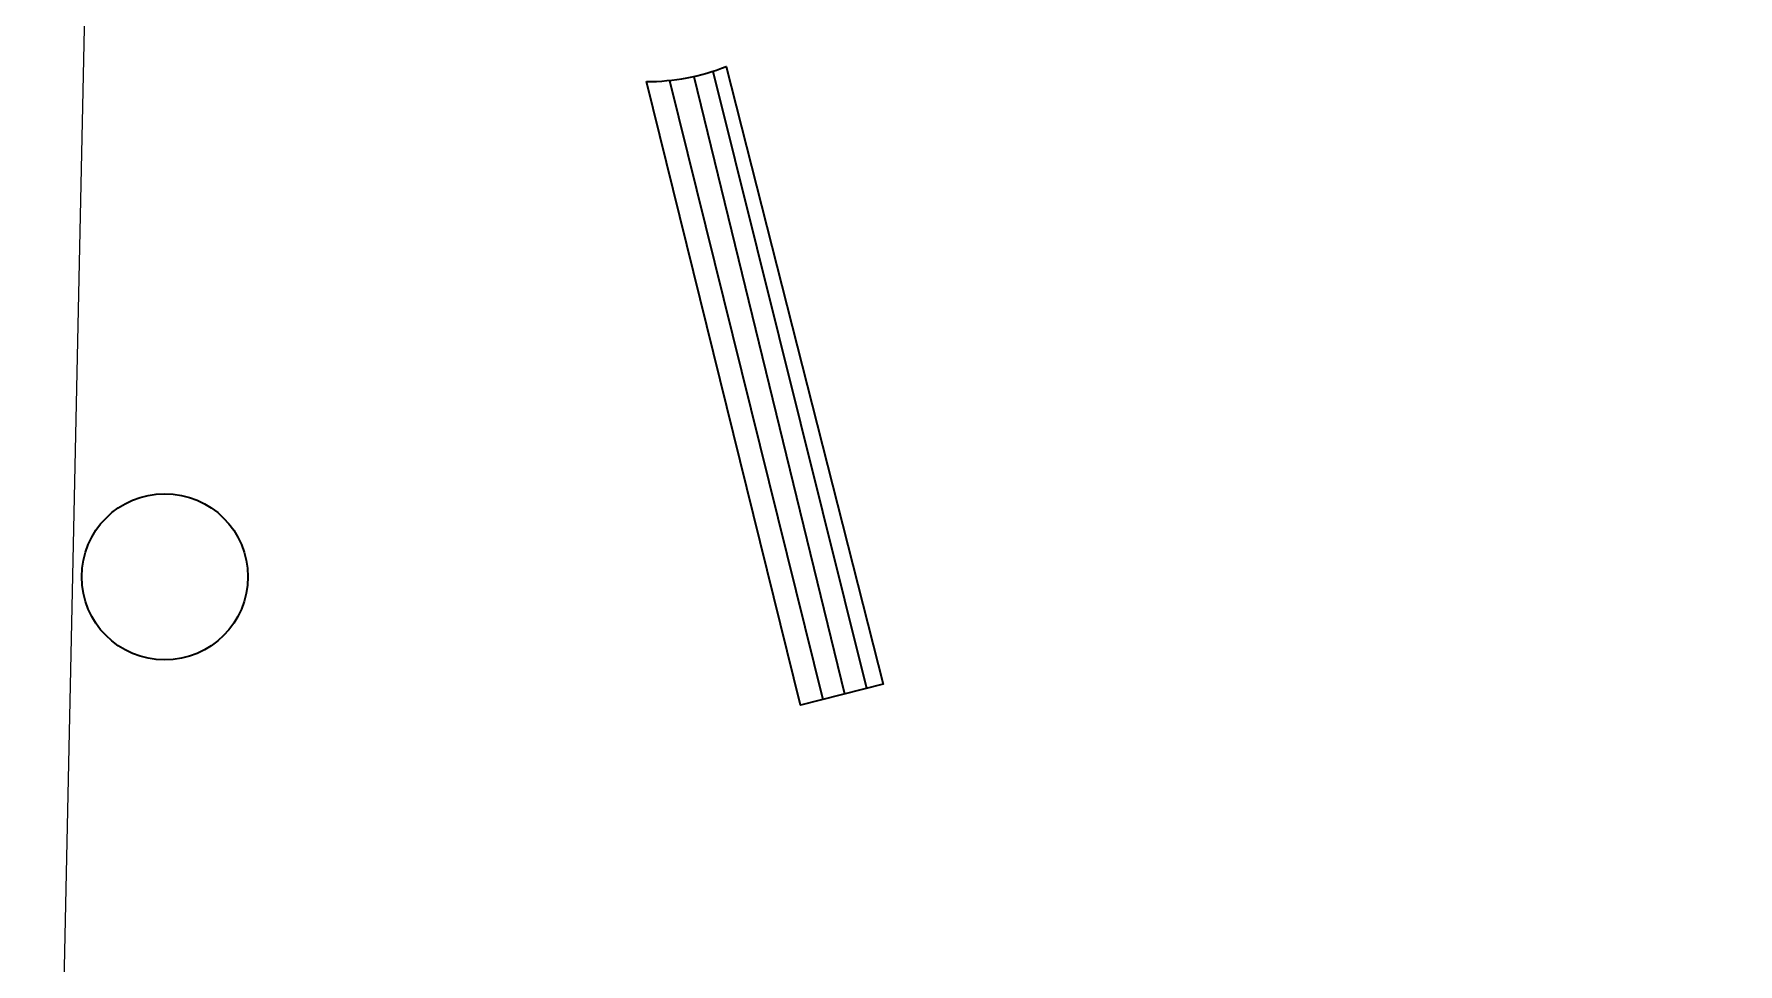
# Model space of a CAD drawing. Header units: millimetres. Extents: x -47 to 2833, y -462 to 688.
# Drawn here: x 268.9 to 350.9, y 178.2 to 222.9 of the extents above; entities that cross this region are included whole.
import ezdxf

# ---------------------------------------------------------------- set-up
doc = ezdxf.new("R2010")
doc.units = ezdxf.units.MM
doc.header["$LTSCALE"] = 0.1
doc.header["$MEASUREMENT"] = 0
doc.layers.add('BOUNDRY', color=140, linetype='Continuous', lineweight=18)
doc.layers.add('BUILT UP', color=1, linetype='Continuous', lineweight=35)

msp = doc.modelspace()

# ---------------------------------------------------------------- linework, layer by layer
at = {"layer": 'BOUNDRY', "color": 140}
msp.add_lwpolyline([(414.67375, 332.66045), (415.3597, 355.27837, 0.44846055), (408.84314, 361.4469), (334.65489, 361.6416), (296.87816, 352.38886), (282.55864, 351.40722, 0.39101558), (273.82328, 342.15879), (268.88395, 110.24977), (304.41991, 109.49291)], format="xyb", dxfattribs=at)
at = {"layer": 'BUILT UP', "color": 1}
for p, q in [((299.46138, 220.66905), (306.83774, 190.88515)), ((300.62401, 220.85925), (307.8756, 191.1489)), ((301.53727, 221.1054), (308.94234, 191.41999))]:
    msp.add_line(p, q, dxfattribs=at)
msp.add_lwpolyline([(298.34911, 220.61001, 0.09376201), (302.18718, 221.33613), (309.73827, 191.62225), (305.75972, 190.6112), (298.34911, 220.61001)], format="xyb", dxfattribs=at)
msp.add_circle((275.17401, 196.78474), 4, dxfattribs=at)

doc.saveas('drawing.dxf')
